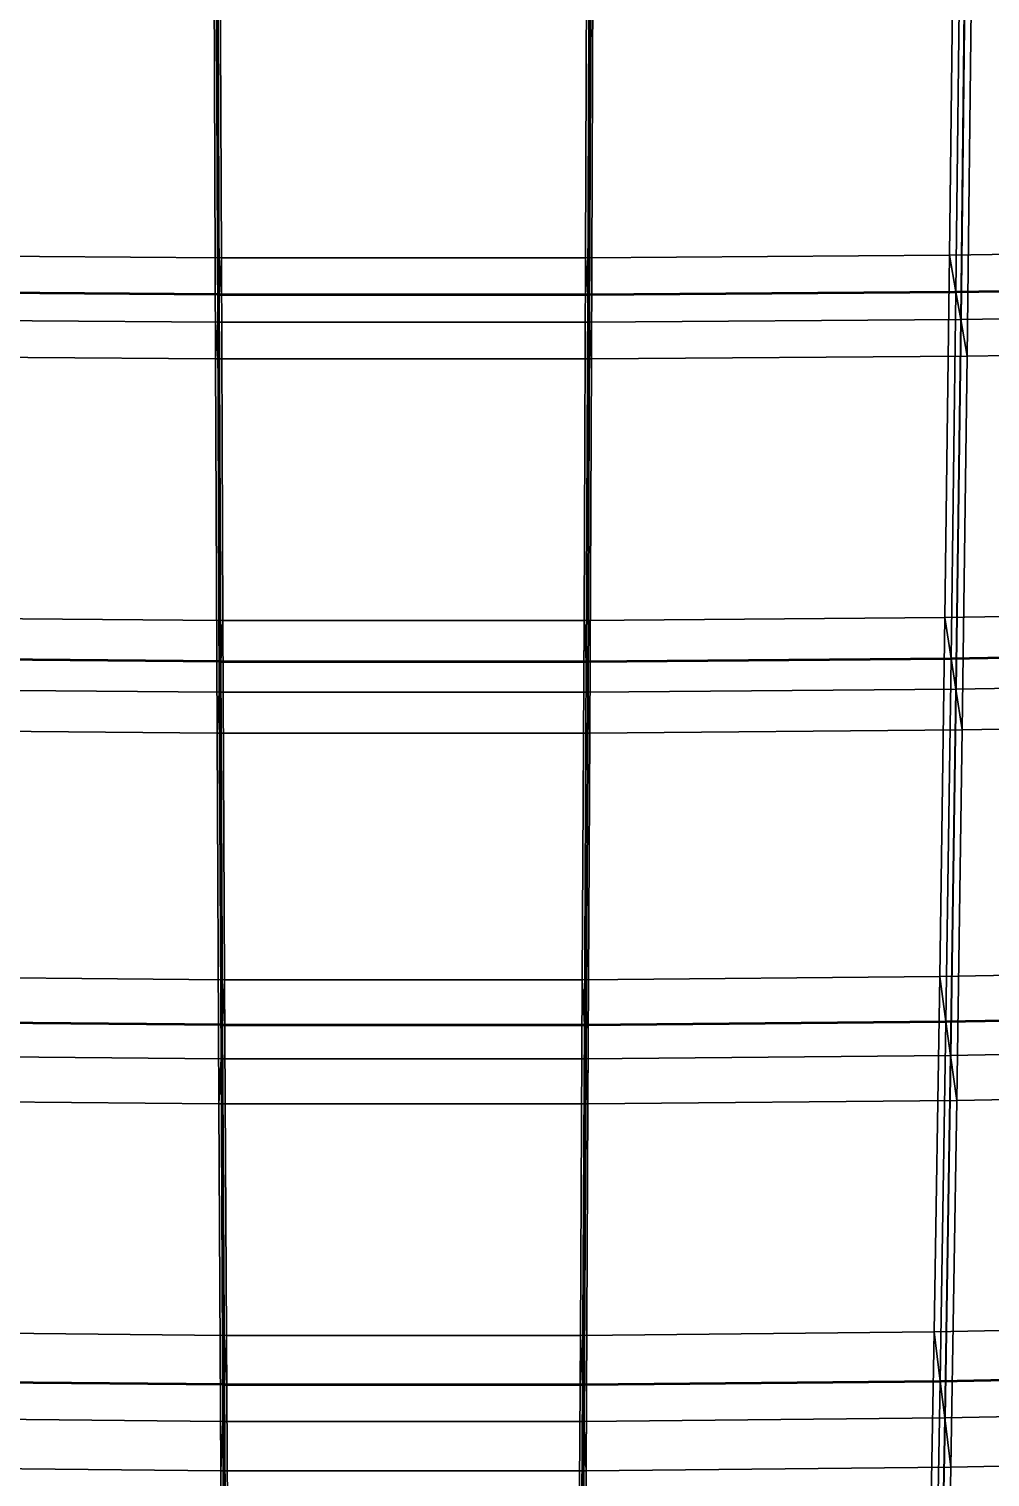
# Model space of a CAD drawing. Extents: x -25.3 to 28.3, y -25.5 to 26.5.
# Drawn here: x -1.048 to 1.642, y -12.276 to -8.223 of the extents above; entities that cross this region are included whole.
import ezdxf

# ---------------------------------------------------------------- set-up
doc = ezdxf.new("R2010")
doc.units = 0
doc.header["$MEASUREMENT"] = 0
doc.layers.add('LowerTendons', color=150, linetype='CONTINUOUS', lineweight=50)
doc.layers.add('UpperTendons', color=123, linetype='CONTINUOUS', lineweight=40)
doc.layers.add('TestBases', color=40, linetype='CONTINUOUS')

msp = doc.modelspace()

# ---------------------------------------------------------------- linework, layer by layer
at = {"layer": 'LowerTendons'}
for p, q in [((1.54625, -8.95849, 33.69517), (2.57579, -8.94284, 33.6363)), ((-0.51554, -8.96631, 33.72461), (-1.54625, -8.95849, 33.69517)), ((-0.51554, -8.96631, 33.72461), (0.51554, -8.96631, 33.72461)), ((0.51554, -8.96631, 33.72461), (1.54625, -8.95849, 33.69517)), ((1.53299, -9.98442, 33.40616), (2.55377, -9.96727, 33.34879)), ((-0.51112, -9.99299, 33.43485), (-1.53299, -9.98442, 33.40616)), ((-0.51112, -9.99299, 33.43485), (0.51112, -9.99299, 33.43485)), ((0.51112, -9.99299, 33.43485), (1.53299, -9.98442, 33.40616)), ((1.51829, -11.00107, 33.08597), (2.52938, -10.98254, 33.03023)), ((-0.50621, -11.01034, 33.11384), (-1.51829, -11.00107, 33.08597)), ((-0.50621, -11.01034, 33.11384), (0.50621, -11.01034, 33.11384)), ((0.50621, -11.01034, 33.11384), (1.51829, -11.00107, 33.08597)), ((1.50218, -12.0075, 32.7349), (2.50263, -11.9877, 32.68091)), ((-0.50083, -12.0174, 32.76189), (-1.50218, -12.0075, 32.7349)), ((-0.50083, -12.0174, 32.76189), (0.50083, -12.0174, 32.76189)), ((0.50083, -12.0174, 32.76189), (1.50218, -12.0075, 32.7349))]:
    msp.add_line(p, q, dxfattribs=at)
at = {"layer": 'TestBases'}
for points in [[(1.52853, -8.85581, 33.30898), (2.54627, -8.84034, 33.25079), (2.56567, -7.81952, 33.50407), (1.54021, -7.83341, 33.5636)], [(-0.51354, -7.84036, 33.59338), (-1.54021, -7.83341, 33.5636), (-1.52853, -8.85581, 33.30898), (-0.50964, -8.86355, 33.33808)], [(-0.51354, -7.84036, 33.59338), (-0.50964, -8.86355, 33.33808), (-0.51554, -8.96631, 33.72461), (-0.51949, -7.93126, 33.98287)], [(-0.50964, -8.86355, 33.33808), (-0.51354, -7.84036, 33.59338), (-0.51949, -7.93126, 33.98287), (-0.51554, -8.96631, 33.72461)], [(-0.50964, -8.86355, 33.33808), (0.50964, -8.86355, 33.33808), (0.51354, -7.84036, 33.59338), (-0.51354, -7.84036, 33.59338)], [(0.50964, -8.86355, 33.33808), (1.52853, -8.85581, 33.30898), (1.54021, -7.83341, 33.5636), (0.51354, -7.84036, 33.59338)], [(0.50964, -8.86355, 33.33808), (0.51354, -7.84036, 33.59338), (0.51949, -7.93126, 33.98287), (0.51554, -8.96631, 33.72461)], [(0.51354, -7.84036, 33.59338), (0.50964, -8.86355, 33.33808), (0.51554, -8.96631, 33.72461), (0.51949, -7.93126, 33.98287)], [(1.52853, -8.85581, 33.30898), (1.54021, -7.83341, 33.5636), (1.55807, -7.92423, 33.95275), (1.54625, -8.95849, 33.69517)], [(1.54021, -7.83341, 33.5636), (1.52853, -8.85581, 33.30898), (1.54625, -8.95849, 33.69517), (1.55807, -7.92423, 33.95275)], [(-0.51949, -7.93126, 33.98287), (-1.55807, -7.92423, 33.95275), (-1.54625, -8.95849, 33.69517), (-0.51554, -8.96631, 33.72461)], [(-0.51949, -7.93126, 33.98287), (-1.55807, -7.92423, 33.95275), (-1.54625, -8.95849, 33.69517), (-0.51554, -8.96631, 33.72461)], [(-0.51949, -7.93126, 33.98287), (-0.51554, -8.96631, 33.72461), (-0.51998, -9.04339, 34.01451), (-0.52396, -7.99944, 34.27498)], [(-0.51554, -8.96631, 33.72461), (-0.51949, -7.93126, 33.98287), (-0.52396, -7.99944, 34.27498), (-0.51998, -9.04339, 34.01451)], [(-0.51554, -8.96631, 33.72461), (0.51554, -8.96631, 33.72461), (0.51949, -7.93126, 33.98287), (-0.51949, -7.93126, 33.98287)], [(-0.51554, -8.96631, 33.72461), (0.51554, -8.96631, 33.72461), (0.51949, -7.93126, 33.98287), (-0.51949, -7.93126, 33.98287)], [(0.51554, -8.96631, 33.72461), (1.54625, -8.95849, 33.69517), (1.55807, -7.92423, 33.95275), (0.51949, -7.93126, 33.98287)], [(0.51554, -8.96631, 33.72461), (1.54625, -8.95849, 33.69517), (1.55807, -7.92423, 33.95275), (0.51949, -7.93126, 33.98287)], [(0.51554, -8.96631, 33.72461), (0.51949, -7.93126, 33.98287), (0.52396, -7.99944, 34.27498), (0.51998, -9.04339, 34.01451)], [(0.51949, -7.93126, 33.98287), (0.51554, -8.96631, 33.72461), (0.51998, -9.04339, 34.01451), (0.52396, -7.99944, 34.27498)], [(1.54625, -8.95849, 33.69517), (2.57579, -8.94284, 33.6363), (2.59541, -7.91018, 33.89252), (1.55807, -7.92423, 33.95275)], [(1.54625, -8.95849, 33.69517), (2.57579, -8.94284, 33.6363), (2.59541, -7.91018, 33.89252), (1.55807, -7.92423, 33.95275)], [(1.54625, -8.95849, 33.69517), (1.55807, -7.92423, 33.95275), (1.57146, -7.99235, 34.2446), (1.55954, -9.03549, 33.98482)], [(1.55807, -7.92423, 33.95275), (1.54625, -8.95849, 33.69517), (1.55954, -9.03549, 33.98482), (1.57146, -7.99235, 34.2446)], [(1.55954, -9.03549, 33.98482), (2.59793, -9.01971, 33.92544), (2.61772, -7.97817, 34.18386), (1.57146, -7.99235, 34.2446)], [(1.55954, -9.03549, 33.98482), (2.59793, -9.01971, 33.92544), (2.61772, -7.97817, 34.18386), (1.57146, -7.99235, 34.2446)], [(-0.52396, -7.99944, 34.27498), (-1.57146, -7.99235, 34.2446), (-1.55954, -9.03549, 33.98482), (-0.51998, -9.04339, 34.01451)], [(-0.52396, -7.99944, 34.27498), (-1.57146, -7.99235, 34.2446), (-1.55954, -9.03549, 33.98482), (-0.51998, -9.04339, 34.01451)], [(-0.52396, -7.99944, 34.27498), (-0.51998, -9.04339, 34.01451), (-0.52589, -9.14615, 34.40104), (-0.52991, -8.09034, 34.66447)], [(-0.51998, -9.04339, 34.01451), (-0.52396, -7.99944, 34.27498), (-0.52991, -8.09034, 34.66447), (-0.52589, -9.14615, 34.40104)], [(-0.51998, -9.04339, 34.01451), (0.51998, -9.04339, 34.01451), (0.52396, -7.99944, 34.27498), (-0.52396, -7.99944, 34.27498)], [(-0.51998, -9.04339, 34.01451), (0.51998, -9.04339, 34.01451), (0.52396, -7.99944, 34.27498), (-0.52396, -7.99944, 34.27498)], [(0.51998, -9.04339, 34.01451), (1.55954, -9.03549, 33.98482), (1.57146, -7.99235, 34.2446), (0.52396, -7.99944, 34.27498)], [(0.51998, -9.04339, 34.01451), (1.55954, -9.03549, 33.98482), (1.57146, -7.99235, 34.2446), (0.52396, -7.99944, 34.27498)], [(0.51998, -9.04339, 34.01451), (0.52396, -7.99944, 34.27498), (0.52991, -8.09034, 34.66447), (0.52589, -9.14615, 34.40104)], [(0.52396, -7.99944, 34.27498), (0.51998, -9.04339, 34.01451), (0.52589, -9.14615, 34.40104), (0.52991, -8.09034, 34.66447)], [(1.55954, -9.03549, 33.98482), (1.57146, -7.99235, 34.2446), (1.58932, -8.08317, 34.63375), (1.57726, -9.13817, 34.37101)], [(1.57146, -7.99235, 34.2446), (1.55954, -9.03549, 33.98482), (1.57726, -9.13817, 34.37101), (1.58932, -8.08317, 34.63375)], [(-0.52991, -8.09034, 34.66447), (-1.58932, -8.08317, 34.63375), (-1.57726, -9.13817, 34.37101), (-0.52589, -9.14615, 34.40104)], [(-0.52589, -9.14615, 34.40104), (0.52589, -9.14615, 34.40104), (0.52991, -8.09034, 34.66447), (-0.52991, -8.09034, 34.66447)], [(0.52589, -9.14615, 34.40104), (1.57726, -9.13817, 34.37101), (1.58932, -8.08317, 34.63375), (0.52991, -8.09034, 34.66447)], [(1.57726, -9.13817, 34.37101), (2.62746, -9.12221, 34.31096), (2.64747, -8.06883, 34.57231), (1.58932, -8.08317, 34.63375)], [(-1.52853, -8.85581, 33.30898), (-0.50964, -8.86355, 33.33808), (-0.51554, -8.96631, 33.72461), (-1.54625, -8.95849, 33.69517)], [(-0.50964, -8.86355, 33.33808), (-1.52853, -8.85581, 33.30898), (-1.54625, -8.95849, 33.69517), (-0.51554, -8.96631, 33.72461)], [(-0.50964, -8.86355, 33.33808), (-1.52853, -8.85581, 33.30898), (-1.51542, -9.86998, 33.02328), (-0.50526, -9.87846, 33.05164)], [(-0.50964, -8.86355, 33.33808), (0.50964, -8.86355, 33.33808), (0.51554, -8.96631, 33.72461), (-0.51554, -8.96631, 33.72461)], [(0.50964, -8.86355, 33.33808), (-0.50964, -8.86355, 33.33808), (-0.51554, -8.96631, 33.72461), (0.51554, -8.96631, 33.72461)], [(-0.50964, -8.86355, 33.33808), (-0.50526, -9.87846, 33.05164), (-0.51112, -9.99299, 33.43485), (-0.51554, -8.96631, 33.72461)], [(-0.50526, -9.87846, 33.05164), (-0.50964, -8.86355, 33.33808), (-0.51554, -8.96631, 33.72461), (-0.51112, -9.99299, 33.43485)], [(-0.50526, -9.87846, 33.05164), (0.50526, -9.87846, 33.05164), (0.50964, -8.86355, 33.33808), (-0.50964, -8.86355, 33.33808)], [(0.50526, -9.87846, 33.05164), (1.51542, -9.86998, 33.02328), (1.52853, -8.85581, 33.30898), (0.50964, -8.86355, 33.33808)], [(0.50526, -9.87846, 33.05164), (0.50964, -8.86355, 33.33808), (0.51554, -8.96631, 33.72461), (0.51112, -9.99299, 33.43485)], [(0.50964, -8.86355, 33.33808), (0.50526, -9.87846, 33.05164), (0.51112, -9.99299, 33.43485), (0.51554, -8.96631, 33.72461)], [(0.50964, -8.86355, 33.33808), (1.52853, -8.85581, 33.30898), (1.54625, -8.95849, 33.69517), (0.51554, -8.96631, 33.72461)], [(1.52853, -8.85581, 33.30898), (0.50964, -8.86355, 33.33808), (0.51554, -8.96631, 33.72461), (1.54625, -8.95849, 33.69517)], [(1.51542, -9.86998, 33.02328), (2.52451, -9.85303, 32.96657), (2.54627, -8.84034, 33.25079), (1.52853, -8.85581, 33.30898)], [(1.51542, -9.86998, 33.02328), (1.52853, -8.85581, 33.30898), (1.54625, -8.95849, 33.69517), (1.53299, -9.98442, 33.40616)], [(1.52853, -8.85581, 33.30898), (1.51542, -9.86998, 33.02328), (1.53299, -9.98442, 33.40616), (1.54625, -8.95849, 33.69517)], [(1.52853, -8.85581, 33.30898), (2.54627, -8.84034, 33.25079), (2.57579, -8.94284, 33.6363), (1.54625, -8.95849, 33.69517)], [(2.54627, -8.84034, 33.25079), (1.52853, -8.85581, 33.30898), (1.54625, -8.95849, 33.69517), (2.57579, -8.94284, 33.6363)], [(1.53299, -9.98442, 33.40616), (2.55377, -9.96727, 33.34879), (2.57579, -8.94284, 33.6363), (1.54625, -8.95849, 33.69517)], [(1.53299, -9.98442, 33.40616), (2.55377, -9.96727, 33.34879), (2.57579, -8.94284, 33.6363), (1.54625, -8.95849, 33.69517)], [(1.54625, -8.95849, 33.69517), (2.57579, -8.94284, 33.6363), (2.59793, -9.01971, 33.92544), (1.55954, -9.03549, 33.98482)], [(2.57579, -8.94284, 33.6363), (1.54625, -8.95849, 33.69517), (1.55954, -9.03549, 33.98482), (2.59793, -9.01971, 33.92544)], [(-1.54625, -8.95849, 33.69517), (-0.51554, -8.96631, 33.72461), (-0.51998, -9.04339, 34.01451), (-1.55954, -9.03549, 33.98482)], [(-0.51554, -8.96631, 33.72461), (-1.54625, -8.95849, 33.69517), (-1.55954, -9.03549, 33.98482), (-0.51998, -9.04339, 34.01451)], [(-0.51554, -8.96631, 33.72461), (-1.54625, -8.95849, 33.69517), (-1.53299, -9.98442, 33.40616), (-0.51112, -9.99299, 33.43485)], [(-0.51554, -8.96631, 33.72461), (-1.54625, -8.95849, 33.69517), (-1.53299, -9.98442, 33.40616), (-0.51112, -9.99299, 33.43485)], [(-0.51554, -8.96631, 33.72461), (0.51554, -8.96631, 33.72461), (0.51998, -9.04339, 34.01451), (-0.51998, -9.04339, 34.01451)], [(0.51554, -8.96631, 33.72461), (-0.51554, -8.96631, 33.72461), (-0.51998, -9.04339, 34.01451), (0.51998, -9.04339, 34.01451)], [(-0.51554, -8.96631, 33.72461), (-0.51112, -9.99299, 33.43485), (-0.51551, -10.07889, 33.72225), (-0.51998, -9.04339, 34.01451)], [(-0.51112, -9.99299, 33.43485), (-0.51554, -8.96631, 33.72461), (-0.51998, -9.04339, 34.01451), (-0.51551, -10.07889, 33.72225)], [(-0.51112, -9.99299, 33.43485), (0.51112, -9.99299, 33.43485), (0.51554, -8.96631, 33.72461), (-0.51554, -8.96631, 33.72461)], [(-0.51112, -9.99299, 33.43485), (0.51112, -9.99299, 33.43485), (0.51554, -8.96631, 33.72461), (-0.51554, -8.96631, 33.72461)], [(0.51112, -9.99299, 33.43485), (1.53299, -9.98442, 33.40616), (1.54625, -8.95849, 33.69517), (0.51554, -8.96631, 33.72461)], [(0.51112, -9.99299, 33.43485), (1.53299, -9.98442, 33.40616), (1.54625, -8.95849, 33.69517), (0.51554, -8.96631, 33.72461)], [(0.51112, -9.99299, 33.43485), (0.51554, -8.96631, 33.72461), (0.51998, -9.04339, 34.01451), (0.51551, -10.07889, 33.72225)], [(0.51554, -8.96631, 33.72461), (0.51112, -9.99299, 33.43485), (0.51551, -10.07889, 33.72225), (0.51998, -9.04339, 34.01451)], [(0.51554, -8.96631, 33.72461), (1.54625, -8.95849, 33.69517), (1.55954, -9.03549, 33.98482), (0.51998, -9.04339, 34.01451)], [(1.54625, -8.95849, 33.69517), (0.51554, -8.96631, 33.72461), (0.51998, -9.04339, 34.01451), (1.55954, -9.03549, 33.98482)], [(1.53299, -9.98442, 33.40616), (1.54625, -8.95849, 33.69517), (1.55954, -9.03549, 33.98482), (1.54616, -10.07024, 33.69332)], [(1.54625, -8.95849, 33.69517), (1.53299, -9.98442, 33.40616), (1.54616, -10.07024, 33.69332), (1.55954, -9.03549, 33.98482)], [(-1.55954, -9.03549, 33.98482), (-0.51998, -9.04339, 34.01451), (-0.52589, -9.14615, 34.40104), (-1.57726, -9.13817, 34.37101)], [(-0.51998, -9.04339, 34.01451), (-1.55954, -9.03549, 33.98482), (-1.57726, -9.13817, 34.37101), (-0.52589, -9.14615, 34.40104)], [(-0.51998, -9.04339, 34.01451), (-1.55954, -9.03549, 33.98482), (-1.54616, -10.07024, 33.69332), (-0.51551, -10.07889, 33.72225)], [(-0.51998, -9.04339, 34.01451), (-1.55954, -9.03549, 33.98482), (-1.54616, -10.07024, 33.69332), (-0.51551, -10.07889, 33.72225)], [(0.51551, -10.07889, 33.72225), (1.54616, -10.07024, 33.69332), (1.55954, -9.03549, 33.98482), (0.51998, -9.04339, 34.01451)], [(0.51551, -10.07889, 33.72225), (1.54616, -10.07024, 33.69332), (1.55954, -9.03549, 33.98482), (0.51998, -9.04339, 34.01451)], [(0.51998, -9.04339, 34.01451), (1.55954, -9.03549, 33.98482), (1.57726, -9.13817, 34.37101), (0.52589, -9.14615, 34.40104)], [(1.55954, -9.03549, 33.98482), (0.51998, -9.04339, 34.01451), (0.52589, -9.14615, 34.40104), (1.57726, -9.13817, 34.37101)], [(1.54616, -10.07024, 33.69332), (2.57573, -10.05295, 33.63545), (2.59793, -9.01971, 33.92544), (1.55954, -9.03549, 33.98482)], [(1.54616, -10.07024, 33.69332), (2.57573, -10.05295, 33.63545), (2.59793, -9.01971, 33.92544), (1.55954, -9.03549, 33.98482)], [(1.54616, -10.07024, 33.69332), (1.55954, -9.03549, 33.98482), (1.57726, -9.13817, 34.37101), (1.56373, -10.18468, 34.07619)], [(1.55954, -9.03549, 33.98482), (1.54616, -10.07024, 33.69332), (1.56373, -10.18468, 34.07619), (1.57726, -9.13817, 34.37101)], [(1.55954, -9.03549, 33.98482), (2.59793, -9.01971, 33.92544), (2.62746, -9.12221, 34.31096), (1.57726, -9.13817, 34.37101)], [(2.59793, -9.01971, 33.92544), (1.55954, -9.03549, 33.98482), (1.57726, -9.13817, 34.37101), (2.62746, -9.12221, 34.31096)], [(-0.51998, -9.04339, 34.01451), (0.51998, -9.04339, 34.01451), (0.52589, -9.14615, 34.40104), (-0.52589, -9.14615, 34.40104)], [(0.51998, -9.04339, 34.01451), (-0.51998, -9.04339, 34.01451), (-0.52589, -9.14615, 34.40104), (0.52589, -9.14615, 34.40104)], [(-0.51998, -9.04339, 34.01451), (-0.51551, -10.07889, 33.72225), (-0.52137, -10.19343, 34.10546), (-0.52589, -9.14615, 34.40104)], [(-0.51551, -10.07889, 33.72225), (-0.51998, -9.04339, 34.01451), (-0.52589, -9.14615, 34.40104), (-0.52137, -10.19343, 34.10546)], [(-0.51551, -10.07889, 33.72225), (0.51551, -10.07889, 33.72225), (0.51998, -9.04339, 34.01451), (-0.51998, -9.04339, 34.01451)], [(-0.51551, -10.07889, 33.72225), (0.51551, -10.07889, 33.72225), (0.51998, -9.04339, 34.01451), (-0.51998, -9.04339, 34.01451)], [(0.51551, -10.07889, 33.72225), (0.51998, -9.04339, 34.01451), (0.52589, -9.14615, 34.40104), (0.52137, -10.19343, 34.10546)], [(0.51998, -9.04339, 34.01451), (0.51551, -10.07889, 33.72225), (0.52137, -10.19343, 34.10546), (0.52589, -9.14615, 34.40104)], [(-0.52589, -9.14615, 34.40104), (-1.57726, -9.13817, 34.37101), (-1.56373, -10.18468, 34.07619), (-0.52137, -10.19343, 34.10546)], [(-0.52137, -10.19343, 34.10546), (0.52137, -10.19343, 34.10546), (0.52589, -9.14615, 34.40104), (-0.52589, -9.14615, 34.40104)], [(0.52137, -10.19343, 34.10546), (1.56373, -10.18468, 34.07619), (1.57726, -9.13817, 34.37101), (0.52589, -9.14615, 34.40104)], [(1.56373, -10.18468, 34.07619), (2.605, -10.16719, 34.01768), (2.62746, -9.12221, 34.31096), (1.57726, -9.13817, 34.37101)], [(-1.51542, -9.86998, 33.02328), (-0.50526, -9.87846, 33.05164), (-0.51112, -9.99299, 33.43485), (-1.53299, -9.98442, 33.40616)], [(-0.50526, -9.87846, 33.05164), (-1.51542, -9.86998, 33.02328), (-1.53299, -9.98442, 33.40616), (-0.51112, -9.99299, 33.43485)], [(-0.50526, -9.87846, 33.05164), (-1.51542, -9.86998, 33.02328), (-1.50089, -10.87498, 32.70676), (-0.50041, -10.88414, 32.73431)], [(-0.50526, -9.87846, 33.05164), (0.50526, -9.87846, 33.05164), (0.51112, -9.99299, 33.43485), (-0.51112, -9.99299, 33.43485)], [(0.50526, -9.87846, 33.05164), (-0.50526, -9.87846, 33.05164), (-0.51112, -9.99299, 33.43485), (0.51112, -9.99299, 33.43485)], [(-0.50526, -9.87846, 33.05164), (-0.50041, -10.88414, 32.73431), (-0.50621, -11.01034, 33.11384), (-0.51112, -9.99299, 33.43485)], [(-0.50041, -10.88414, 32.73431), (-0.50526, -9.87846, 33.05164), (-0.51112, -9.99299, 33.43485), (-0.50621, -11.01034, 33.11384)], [(-0.50041, -10.88414, 32.73431), (0.50041, -10.88414, 32.73431), (0.50526, -9.87846, 33.05164), (-0.50526, -9.87846, 33.05164)], [(0.50041, -10.88414, 32.73431), (1.50089, -10.87498, 32.70676), (1.51542, -9.86998, 33.02328), (0.50526, -9.87846, 33.05164)], [(0.50041, -10.88414, 32.73431), (0.50526, -9.87846, 33.05164), (0.51112, -9.99299, 33.43485), (0.50621, -11.01034, 33.11384)], [(0.50526, -9.87846, 33.05164), (0.50041, -10.88414, 32.73431), (0.50621, -11.01034, 33.11384), (0.51112, -9.99299, 33.43485)], [(0.50526, -9.87846, 33.05164), (1.51542, -9.86998, 33.02328), (1.53299, -9.98442, 33.40616), (0.51112, -9.99299, 33.43485)], [(1.51542, -9.86998, 33.02328), (0.50526, -9.87846, 33.05164), (0.51112, -9.99299, 33.43485), (1.53299, -9.98442, 33.40616)], [(1.50089, -10.87498, 32.70676), (2.50039, -10.85666, 32.65166), (2.52451, -9.85303, 32.96657), (1.51542, -9.86998, 33.02328)], [(1.50089, -10.87498, 32.70676), (1.51542, -9.86998, 33.02328), (1.53299, -9.98442, 33.40616), (1.51829, -11.00107, 33.08597)], [(1.51542, -9.86998, 33.02328), (1.50089, -10.87498, 32.70676), (1.51829, -11.00107, 33.08597), (1.53299, -9.98442, 33.40616)], [(1.51542, -9.86998, 33.02328), (2.52451, -9.85303, 32.96657), (2.55377, -9.96727, 33.34879), (1.53299, -9.98442, 33.40616)], [(2.52451, -9.85303, 32.96657), (1.51542, -9.86998, 33.02328), (1.53299, -9.98442, 33.40616), (2.55377, -9.96727, 33.34879)], [(1.51829, -11.00107, 33.08597), (2.52938, -10.98254, 33.03023), (2.55377, -9.96727, 33.34879), (1.53299, -9.98442, 33.40616)], [(1.51829, -11.00107, 33.08597), (2.52938, -10.98254, 33.03023), (2.55377, -9.96727, 33.34879), (1.53299, -9.98442, 33.40616)], [(1.53299, -9.98442, 33.40616), (2.55377, -9.96727, 33.34879), (2.57573, -10.05295, 33.63545), (1.54616, -10.07024, 33.69332)], [(2.55377, -9.96727, 33.34879), (1.53299, -9.98442, 33.40616), (1.54616, -10.07024, 33.69332), (2.57573, -10.05295, 33.63545)], [(-1.53299, -9.98442, 33.40616), (-0.51112, -9.99299, 33.43485), (-0.51551, -10.07889, 33.72225), (-1.54616, -10.07024, 33.69332)], [(-0.51112, -9.99299, 33.43485), (-1.53299, -9.98442, 33.40616), (-1.54616, -10.07024, 33.69332), (-0.51551, -10.07889, 33.72225)], [(-0.51112, -9.99299, 33.43485), (-1.53299, -9.98442, 33.40616), (-1.51829, -11.00107, 33.08597), (-0.50621, -11.01034, 33.11384)], [(-0.51112, -9.99299, 33.43485), (-1.53299, -9.98442, 33.40616), (-1.51829, -11.00107, 33.08597), (-0.50621, -11.01034, 33.11384)], [(-0.51112, -9.99299, 33.43485), (0.51112, -9.99299, 33.43485), (0.51551, -10.07889, 33.72225), (-0.51551, -10.07889, 33.72225)], [(0.51112, -9.99299, 33.43485), (-0.51112, -9.99299, 33.43485), (-0.51551, -10.07889, 33.72225), (0.51551, -10.07889, 33.72225)], [(-0.51112, -9.99299, 33.43485), (-0.50621, -11.01034, 33.11384), (-0.51056, -11.10498, 33.39848), (-0.51551, -10.07889, 33.72225)], [(-0.50621, -11.01034, 33.11384), (-0.51112, -9.99299, 33.43485), (-0.51551, -10.07889, 33.72225), (-0.51056, -11.10498, 33.39848)], [(-0.50621, -11.01034, 33.11384), (0.50621, -11.01034, 33.11384), (0.51112, -9.99299, 33.43485), (-0.51112, -9.99299, 33.43485)], [(-0.50621, -11.01034, 33.11384), (0.50621, -11.01034, 33.11384), (0.51112, -9.99299, 33.43485), (-0.51112, -9.99299, 33.43485)], [(0.50621, -11.01034, 33.11384), (1.51829, -11.00107, 33.08597), (1.53299, -9.98442, 33.40616), (0.51112, -9.99299, 33.43485)], [(0.50621, -11.01034, 33.11384), (1.51829, -11.00107, 33.08597), (1.53299, -9.98442, 33.40616), (0.51112, -9.99299, 33.43485)], [(0.50621, -11.01034, 33.11384), (0.51112, -9.99299, 33.43485), (0.51551, -10.07889, 33.72225), (0.51056, -11.10498, 33.39848)], [(0.51112, -9.99299, 33.43485), (0.50621, -11.01034, 33.11384), (0.51056, -11.10498, 33.39848), (0.51551, -10.07889, 33.72225)], [(0.51112, -9.99299, 33.43485), (1.53299, -9.98442, 33.40616), (1.54616, -10.07024, 33.69332), (0.51551, -10.07889, 33.72225)], [(1.53299, -9.98442, 33.40616), (0.51112, -9.99299, 33.43485), (0.51551, -10.07889, 33.72225), (1.54616, -10.07024, 33.69332)], [(1.51829, -11.00107, 33.08597), (1.53299, -9.98442, 33.40616), (1.54616, -10.07024, 33.69332), (1.53134, -11.09564, 33.37037)], [(1.53299, -9.98442, 33.40616), (1.51829, -11.00107, 33.08597), (1.53134, -11.09564, 33.37037), (1.54616, -10.07024, 33.69332)], [(-1.54616, -10.07024, 33.69332), (-0.51551, -10.07889, 33.72225), (-0.52137, -10.19343, 34.10546), (-1.56373, -10.18468, 34.07619)], [(-0.51551, -10.07889, 33.72225), (-1.54616, -10.07024, 33.69332), (-1.56373, -10.18468, 34.07619), (-0.52137, -10.19343, 34.10546)], [(-0.51551, -10.07889, 33.72225), (-1.54616, -10.07024, 33.69332), (-1.53134, -11.09564, 33.37037), (-0.51056, -11.10498, 33.39848)], [(-0.51551, -10.07889, 33.72225), (-1.54616, -10.07024, 33.69332), (-1.53134, -11.09564, 33.37037), (-0.51056, -11.10498, 33.39848)], [(-0.51551, -10.07889, 33.72225), (0.51551, -10.07889, 33.72225), (0.52137, -10.19343, 34.10546), (-0.52137, -10.19343, 34.10546)], [(0.51551, -10.07889, 33.72225), (-0.51551, -10.07889, 33.72225), (-0.52137, -10.19343, 34.10546), (0.52137, -10.19343, 34.10546)], [(-0.51551, -10.07889, 33.72225), (-0.51056, -11.10498, 33.39848), (-0.51636, -11.23118, 33.77801), (-0.52137, -10.19343, 34.10546)], [(-0.51056, -11.10498, 33.39848), (-0.51551, -10.07889, 33.72225), (-0.52137, -10.19343, 34.10546), (-0.51636, -11.23118, 33.77801)], [(-0.51056, -11.10498, 33.39848), (0.51056, -11.10498, 33.39848), (0.51551, -10.07889, 33.72225), (-0.51551, -10.07889, 33.72225)], [(-0.51056, -11.10498, 33.39848), (0.51056, -11.10498, 33.39848), (0.51551, -10.07889, 33.72225), (-0.51551, -10.07889, 33.72225)], [(0.51056, -11.10498, 33.39848), (1.53134, -11.09564, 33.37037), (1.54616, -10.07024, 33.69332), (0.51551, -10.07889, 33.72225)], [(0.51056, -11.10498, 33.39848), (1.53134, -11.09564, 33.37037), (1.54616, -10.07024, 33.69332), (0.51551, -10.07889, 33.72225)], [(0.51056, -11.10498, 33.39848), (0.51551, -10.07889, 33.72225), (0.52137, -10.19343, 34.10546), (0.51636, -11.23118, 33.77801)], [(0.51551, -10.07889, 33.72225), (0.51056, -11.10498, 33.39848), (0.51636, -11.23118, 33.77801), (0.52137, -10.19343, 34.10546)], [(0.51551, -10.07889, 33.72225), (1.54616, -10.07024, 33.69332), (1.56373, -10.18468, 34.07619), (0.52137, -10.19343, 34.10546)], [(1.54616, -10.07024, 33.69332), (0.51551, -10.07889, 33.72225), (0.52137, -10.19343, 34.10546), (1.56373, -10.18468, 34.07619)], [(1.53134, -11.09564, 33.37037), (2.55112, -11.07694, 33.31416), (2.57573, -10.05295, 33.63545), (1.54616, -10.07024, 33.69332)], [(1.53134, -11.09564, 33.37037), (2.55112, -11.07694, 33.31416), (2.57573, -10.05295, 33.63545), (1.54616, -10.07024, 33.69332)], [(1.53134, -11.09564, 33.37037), (1.54616, -10.07024, 33.69332), (1.56373, -10.18468, 34.07619), (1.54875, -11.22172, 33.74958)], [(1.54616, -10.07024, 33.69332), (1.53134, -11.09564, 33.37037), (1.54875, -11.22172, 33.74958), (1.56373, -10.18468, 34.07619)], [(1.54616, -10.07024, 33.69332), (2.57573, -10.05295, 33.63545), (2.605, -10.16719, 34.01768), (1.56373, -10.18468, 34.07619)], [(2.57573, -10.05295, 33.63545), (1.54616, -10.07024, 33.69332), (1.56373, -10.18468, 34.07619), (2.605, -10.16719, 34.01768)], [(1.54875, -11.22172, 33.74958), (2.58011, -11.20282, 33.69273), (2.605, -10.16719, 34.01768), (1.56373, -10.18468, 34.07619)], [(-0.52137, -10.19343, 34.10546), (-1.56373, -10.18468, 34.07619), (-1.54875, -11.22172, 33.74958), (-0.51636, -11.23118, 33.77801)], [(-0.51636, -11.23118, 33.77801), (0.51636, -11.23118, 33.77801), (0.52137, -10.19343, 34.10546), (-0.52137, -10.19343, 34.10546)], [(0.51636, -11.23118, 33.77801), (1.54875, -11.22172, 33.74958), (1.56373, -10.18468, 34.07619), (0.52137, -10.19343, 34.10546)], [(1.48496, -11.86988, 32.35971), (2.47395, -11.8503, 32.30635), (2.50039, -10.85666, 32.65166), (1.50089, -10.87498, 32.70676)], [(1.50089, -10.87498, 32.70676), (2.50039, -10.85666, 32.65166), (2.52938, -10.98254, 33.03023), (1.51829, -11.00107, 33.08597)], [(2.50039, -10.85666, 32.65166), (1.50089, -10.87498, 32.70676), (1.51829, -11.00107, 33.08597), (2.52938, -10.98254, 33.03023)], [(-1.50089, -10.87498, 32.70676), (-0.50041, -10.88414, 32.73431), (-0.50621, -11.01034, 33.11384), (-1.51829, -11.00107, 33.08597)], [(-0.50041, -10.88414, 32.73431), (-1.50089, -10.87498, 32.70676), (-1.51829, -11.00107, 33.08597), (-0.50621, -11.01034, 33.11384)], [(-0.50041, -10.88414, 32.73431), (-1.50089, -10.87498, 32.70676), (-1.48496, -11.86988, 32.35971), (-0.49509, -11.87966, 32.38639)], [(-0.50041, -10.88414, 32.73431), (0.50041, -10.88414, 32.73431), (0.50621, -11.01034, 33.11384), (-0.50621, -11.01034, 33.11384)], [(0.50041, -10.88414, 32.73431), (-0.50041, -10.88414, 32.73431), (-0.50621, -11.01034, 33.11384), (0.50621, -11.01034, 33.11384)], [(-0.50041, -10.88414, 32.73431), (-0.49509, -11.87966, 32.38639), (-0.50083, -12.0174, 32.76189), (-0.50621, -11.01034, 33.11384)], [(-0.49509, -11.87966, 32.38639), (-0.50041, -10.88414, 32.73431), (-0.50621, -11.01034, 33.11384), (-0.50083, -12.0174, 32.76189)], [(-0.49509, -11.87966, 32.38639), (0.49509, -11.87966, 32.38639), (0.50041, -10.88414, 32.73431), (-0.50041, -10.88414, 32.73431)], [(0.49509, -11.87966, 32.38639), (1.48496, -11.86988, 32.35971), (1.50089, -10.87498, 32.70676), (0.50041, -10.88414, 32.73431)], [(0.49509, -11.87966, 32.38639), (0.50041, -10.88414, 32.73431), (0.50621, -11.01034, 33.11384), (0.50083, -12.0174, 32.76189)], [(0.50041, -10.88414, 32.73431), (0.49509, -11.87966, 32.38639), (0.50083, -12.0174, 32.76189), (0.50621, -11.01034, 33.11384)], [(0.50041, -10.88414, 32.73431), (1.50089, -10.87498, 32.70676), (1.51829, -11.00107, 33.08597), (0.50621, -11.01034, 33.11384)], [(1.50089, -10.87498, 32.70676), (0.50041, -10.88414, 32.73431), (0.50621, -11.01034, 33.11384), (1.51829, -11.00107, 33.08597)], [(1.48496, -11.86988, 32.35971), (1.50089, -10.87498, 32.70676), (1.51829, -11.00107, 33.08597), (1.50218, -12.0075, 32.7349)], [(1.50089, -10.87498, 32.70676), (1.48496, -11.86988, 32.35971), (1.50218, -12.0075, 32.7349), (1.51829, -11.00107, 33.08597)], [(1.50218, -12.0075, 32.7349), (2.50263, -11.9877, 32.68091), (2.52938, -10.98254, 33.03023), (1.51829, -11.00107, 33.08597)], [(1.50218, -12.0075, 32.7349), (2.50263, -11.9877, 32.68091), (2.52938, -10.98254, 33.03023), (1.51829, -11.00107, 33.08597)], [(1.51829, -11.00107, 33.08597), (2.52938, -10.98254, 33.03023), (2.55112, -11.07694, 33.31416), (1.53134, -11.09564, 33.37037)], [(2.52938, -10.98254, 33.03023), (1.51829, -11.00107, 33.08597), (1.53134, -11.09564, 33.37037), (2.55112, -11.07694, 33.31416)], [(-1.51829, -11.00107, 33.08597), (-0.50621, -11.01034, 33.11384), (-0.51056, -11.10498, 33.39848), (-1.53134, -11.09564, 33.37037)], [(-0.50621, -11.01034, 33.11384), (-1.51829, -11.00107, 33.08597), (-1.53134, -11.09564, 33.37037), (-0.51056, -11.10498, 33.39848)], [(-0.50621, -11.01034, 33.11384), (-1.51829, -11.00107, 33.08597), (-1.50218, -12.0075, 32.7349), (-0.50083, -12.0174, 32.76189)], [(-0.50621, -11.01034, 33.11384), (-1.51829, -11.00107, 33.08597), (-1.50218, -12.0075, 32.7349), (-0.50083, -12.0174, 32.76189)], [(-0.50621, -11.01034, 33.11384), (0.50621, -11.01034, 33.11384), (0.51056, -11.10498, 33.39848), (-0.51056, -11.10498, 33.39848)], [(0.50621, -11.01034, 33.11384), (-0.50621, -11.01034, 33.11384), (-0.51056, -11.10498, 33.39848), (0.51056, -11.10498, 33.39848)], [(-0.50621, -11.01034, 33.11384), (-0.50083, -12.0174, 32.76189), (-0.50513, -12.1207, 33.04351), (-0.51056, -11.10498, 33.39848)], [(-0.50083, -12.0174, 32.76189), (-0.50621, -11.01034, 33.11384), (-0.51056, -11.10498, 33.39848), (-0.50513, -12.1207, 33.04351)], [(-0.50083, -12.0174, 32.76189), (0.50083, -12.0174, 32.76189), (0.50621, -11.01034, 33.11384), (-0.50621, -11.01034, 33.11384)], [(-0.50083, -12.0174, 32.76189), (0.50083, -12.0174, 32.76189), (0.50621, -11.01034, 33.11384), (-0.50621, -11.01034, 33.11384)], [(0.50083, -12.0174, 32.76189), (1.50218, -12.0075, 32.7349), (1.51829, -11.00107, 33.08597), (0.50621, -11.01034, 33.11384)], [(0.50083, -12.0174, 32.76189), (1.50218, -12.0075, 32.7349), (1.51829, -11.00107, 33.08597), (0.50621, -11.01034, 33.11384)], [(0.50083, -12.0174, 32.76189), (0.50621, -11.01034, 33.11384), (0.51056, -11.10498, 33.39848), (0.50513, -12.1207, 33.04351)], [(0.50621, -11.01034, 33.11384), (0.50083, -12.0174, 32.76189), (0.50513, -12.1207, 33.04351), (0.51056, -11.10498, 33.39848)], [(0.50621, -11.01034, 33.11384), (1.51829, -11.00107, 33.08597), (1.53134, -11.09564, 33.37037), (0.51056, -11.10498, 33.39848)], [(1.51829, -11.00107, 33.08597), (0.50621, -11.01034, 33.11384), (0.51056, -11.10498, 33.39848), (1.53134, -11.09564, 33.37037)], [(1.50218, -12.0075, 32.7349), (1.51829, -11.00107, 33.08597), (1.53134, -11.09564, 33.37037), (1.51509, -12.11071, 33.01629)], [(1.51829, -11.00107, 33.08597), (1.50218, -12.0075, 32.7349), (1.51509, -12.11071, 33.01629), (1.53134, -11.09564, 33.37037)], [(-1.53134, -11.09564, 33.37037), (-0.51056, -11.10498, 33.39848), (-0.51636, -11.23118, 33.77801), (-1.54875, -11.22172, 33.74958)], [(-0.51056, -11.10498, 33.39848), (-1.53134, -11.09564, 33.37037), (-1.54875, -11.22172, 33.74958), (-0.51636, -11.23118, 33.77801)], [(-0.51056, -11.10498, 33.39848), (-1.53134, -11.09564, 33.37037), (-1.51509, -12.11071, 33.01629), (-0.50513, -12.1207, 33.04351)], [(-0.51056, -11.10498, 33.39848), (-1.53134, -11.09564, 33.37037), (-1.51509, -12.11071, 33.01629), (-0.50513, -12.1207, 33.04351)], [(-0.51056, -11.10498, 33.39848), (0.51056, -11.10498, 33.39848), (0.51636, -11.23118, 33.77801), (-0.51636, -11.23118, 33.77801)], [(0.51056, -11.10498, 33.39848), (-0.51056, -11.10498, 33.39848), (-0.51636, -11.23118, 33.77801), (0.51636, -11.23118, 33.77801)], [(-0.51056, -11.10498, 33.39848), (-0.50513, -12.1207, 33.04351), (-0.51087, -12.25844, 33.419), (-0.51636, -11.23118, 33.77801)], [(-0.50513, -12.1207, 33.04351), (-0.51056, -11.10498, 33.39848), (-0.51636, -11.23118, 33.77801), (-0.51087, -12.25844, 33.419)], [(-0.50513, -12.1207, 33.04351), (0.50513, -12.1207, 33.04351), (0.51056, -11.10498, 33.39848), (-0.51056, -11.10498, 33.39848)], [(-0.50513, -12.1207, 33.04351), (0.50513, -12.1207, 33.04351), (0.51056, -11.10498, 33.39848), (-0.51056, -11.10498, 33.39848)], [(0.50513, -12.1207, 33.04351), (1.51509, -12.11071, 33.01629), (1.53134, -11.09564, 33.37037), (0.51056, -11.10498, 33.39848)], [(0.50513, -12.1207, 33.04351), (1.51509, -12.11071, 33.01629), (1.53134, -11.09564, 33.37037), (0.51056, -11.10498, 33.39848)], [(0.50513, -12.1207, 33.04351), (0.51056, -11.10498, 33.39848), (0.51636, -11.23118, 33.77801), (0.51087, -12.25844, 33.419)], [(0.51056, -11.10498, 33.39848), (0.50513, -12.1207, 33.04351), (0.51087, -12.25844, 33.419), (0.51636, -11.23118, 33.77801)], [(0.51056, -11.10498, 33.39848), (1.53134, -11.09564, 33.37037), (1.54875, -11.22172, 33.74958), (0.51636, -11.23118, 33.77801)], [(1.53134, -11.09564, 33.37037), (0.51056, -11.10498, 33.39848), (0.51636, -11.23118, 33.77801), (1.54875, -11.22172, 33.74958)], [(1.51509, -12.11071, 33.01629), (2.52414, -12.09074, 32.96184), (2.55112, -11.07694, 33.31416), (1.53134, -11.09564, 33.37037)], [(1.51509, -12.11071, 33.01629), (2.52414, -12.09074, 32.96184), (2.55112, -11.07694, 33.31416), (1.53134, -11.09564, 33.37037)], [(1.51509, -12.11071, 33.01629), (1.53134, -11.09564, 33.37037), (1.54875, -11.22172, 33.74958), (1.53231, -12.24834, 33.39147)], [(1.53134, -11.09564, 33.37037), (1.51509, -12.11071, 33.01629), (1.53231, -12.24834, 33.39147), (1.54875, -11.22172, 33.74958)], [(1.53134, -11.09564, 33.37037), (2.55112, -11.07694, 33.31416), (2.58011, -11.20282, 33.69273), (1.54875, -11.22172, 33.74958)], [(2.55112, -11.07694, 33.31416), (1.53134, -11.09564, 33.37037), (1.54875, -11.22172, 33.74958), (2.58011, -11.20282, 33.69273)], [(-0.51636, -11.23118, 33.77801), (-1.54875, -11.22172, 33.74958), (-1.53231, -12.24834, 33.39147), (-0.51087, -12.25844, 33.419)], [(0.51087, -12.25844, 33.419), (1.53231, -12.24834, 33.39147), (1.54875, -11.22172, 33.74958), (0.51636, -11.23118, 33.77801)], [(1.53231, -12.24834, 33.39147), (2.55283, -12.22814, 33.3364), (2.58011, -11.20282, 33.69273), (1.54875, -11.22172, 33.74958)], [(-0.51087, -12.25844, 33.419), (0.51087, -12.25844, 33.419), (0.51636, -11.23118, 33.77801), (-0.51636, -11.23118, 33.77801)], [(-1.48496, -11.86988, 32.35971), (-0.49509, -11.87966, 32.38639), (-0.50083, -12.0174, 32.76189), (-1.50218, -12.0075, 32.7349)], [(-0.49509, -11.87966, 32.38639), (-1.48496, -11.86988, 32.35971), (-1.50218, -12.0075, 32.7349), (-0.50083, -12.0174, 32.76189)], [(-0.49509, -11.87966, 32.38639), (-1.48496, -11.86988, 32.35971), (-1.46765, -12.85374, 31.98246), (-0.48931, -12.86409, 32.00822)], [(0.48931, -12.86409, 32.00822), (1.46765, -12.85374, 31.98246), (1.48496, -11.86988, 32.35971), (0.49509, -11.87966, 32.38639)], [(0.49509, -11.87966, 32.38639), (1.48496, -11.86988, 32.35971), (1.50218, -12.0075, 32.7349), (0.50083, -12.0174, 32.76189)], [(1.48496, -11.86988, 32.35971), (0.49509, -11.87966, 32.38639), (0.50083, -12.0174, 32.76189), (1.50218, -12.0075, 32.7349)], [(1.46765, -12.85374, 31.98246), (2.4452, -12.83303, 31.93093), (2.47395, -11.8503, 32.30635), (1.48496, -11.86988, 32.35971)], [(1.46765, -12.85374, 31.98246), (1.48496, -11.86988, 32.35971), (1.50218, -12.0075, 32.7349), (1.48467, -13.00276, 32.35327)], [(1.48496, -11.86988, 32.35971), (1.46765, -12.85374, 31.98246), (1.48467, -13.00276, 32.35327), (1.50218, -12.0075, 32.7349)], [(1.48496, -11.86988, 32.35971), (2.47395, -11.8503, 32.30635), (2.50263, -11.9877, 32.68091), (1.50218, -12.0075, 32.7349)], [(2.47395, -11.8503, 32.30635), (1.48496, -11.86988, 32.35971), (1.50218, -12.0075, 32.7349), (2.50263, -11.9877, 32.68091)], [(-0.49509, -11.87966, 32.38639), (0.49509, -11.87966, 32.38639), (0.50083, -12.0174, 32.76189), (-0.50083, -12.0174, 32.76189)], [(0.49509, -11.87966, 32.38639), (-0.49509, -11.87966, 32.38639), (-0.50083, -12.0174, 32.76189), (0.50083, -12.0174, 32.76189)], [(-0.49509, -11.87966, 32.38639), (-0.48931, -12.86409, 32.00822), (-0.49498, -13.01324, 32.37932), (-0.50083, -12.0174, 32.76189)], [(-0.48931, -12.86409, 32.00822), (-0.49509, -11.87966, 32.38639), (-0.50083, -12.0174, 32.76189), (-0.49498, -13.01324, 32.37932)], [(-0.48931, -12.86409, 32.00822), (0.48931, -12.86409, 32.00822), (0.49509, -11.87966, 32.38639), (-0.49509, -11.87966, 32.38639)], [(0.48931, -12.86409, 32.00822), (0.49509, -11.87966, 32.38639), (0.50083, -12.0174, 32.76189), (0.49498, -13.01324, 32.37932)], [(0.49509, -11.87966, 32.38639), (0.48931, -12.86409, 32.00822), (0.49498, -13.01324, 32.37932), (0.50083, -12.0174, 32.76189)], [(1.48467, -13.00276, 32.35327), (2.47355, -12.98182, 32.30115), (2.50263, -11.9877, 32.68091), (1.50218, -12.0075, 32.7349)], [(1.48467, -13.00276, 32.35327), (2.47355, -12.98182, 32.30115), (2.50263, -11.9877, 32.68091), (1.50218, -12.0075, 32.7349)], [(1.50218, -12.0075, 32.7349), (2.50263, -11.9877, 32.68091), (2.52414, -12.09074, 32.96184), (1.51509, -12.11071, 33.01629)], [(2.50263, -11.9877, 32.68091), (1.50218, -12.0075, 32.7349), (1.51509, -12.11071, 33.01629), (2.52414, -12.09074, 32.96184)], [(-1.50218, -12.0075, 32.7349), (-0.50083, -12.0174, 32.76189), (-0.50513, -12.1207, 33.04351), (-1.51509, -12.11071, 33.01629)], [(-0.50083, -12.0174, 32.76189), (-1.50218, -12.0075, 32.7349), (-1.51509, -12.11071, 33.01629), (-0.50513, -12.1207, 33.04351)], [(-0.50083, -12.0174, 32.76189), (-1.50218, -12.0075, 32.7349), (-1.48467, -13.00276, 32.35327), (-0.49498, -13.01324, 32.37932)], [(-0.50083, -12.0174, 32.76189), (-1.50218, -12.0075, 32.7349), (-1.48467, -13.00276, 32.35327), (-0.49498, -13.01324, 32.37932)], [(-0.50083, -12.0174, 32.76189), (0.50083, -12.0174, 32.76189), (0.50513, -12.1207, 33.04351), (-0.50513, -12.1207, 33.04351)], [(0.50083, -12.0174, 32.76189), (-0.50083, -12.0174, 32.76189), (-0.50513, -12.1207, 33.04351), (0.50513, -12.1207, 33.04351)], [(-0.50083, -12.0174, 32.76189), (-0.49498, -13.01324, 32.37932), (-0.49923, -13.1251, 32.65766), (-0.50513, -12.1207, 33.04351)], [(-0.49498, -13.01324, 32.37932), (-0.50083, -12.0174, 32.76189), (-0.50513, -12.1207, 33.04351), (-0.49923, -13.1251, 32.65766)], [(-0.49498, -13.01324, 32.37932), (0.49498, -13.01324, 32.37932), (0.50083, -12.0174, 32.76189), (-0.50083, -12.0174, 32.76189)], [(-0.49498, -13.01324, 32.37932), (0.49498, -13.01324, 32.37932), (0.50083, -12.0174, 32.76189), (-0.50083, -12.0174, 32.76189)], [(0.49498, -13.01324, 32.37932), (1.48467, -13.00276, 32.35327), (1.50218, -12.0075, 32.7349), (0.50083, -12.0174, 32.76189)], [(0.49498, -13.01324, 32.37932), (1.48467, -13.00276, 32.35327), (1.50218, -12.0075, 32.7349), (0.50083, -12.0174, 32.76189)], [(0.49498, -13.01324, 32.37932), (0.50083, -12.0174, 32.76189), (0.50513, -12.1207, 33.04351), (0.49923, -13.1251, 32.65766)], [(0.50083, -12.0174, 32.76189), (0.49498, -13.01324, 32.37932), (0.49923, -13.1251, 32.65766), (0.50513, -12.1207, 33.04351)], [(0.50083, -12.0174, 32.76189), (1.50218, -12.0075, 32.7349), (1.51509, -12.11071, 33.01629), (0.50513, -12.1207, 33.04351)], [(1.50218, -12.0075, 32.7349), (0.50083, -12.0174, 32.76189), (0.50513, -12.1207, 33.04351), (1.51509, -12.11071, 33.01629)], [(1.48467, -13.00276, 32.35327), (1.50218, -12.0075, 32.7349), (1.51509, -12.11071, 33.01629), (1.49743, -13.11454, 32.63138)], [(1.50218, -12.0075, 32.7349), (1.48467, -13.00276, 32.35327), (1.49743, -13.11454, 32.63138), (1.51509, -12.11071, 33.01629)], [(-1.51509, -12.11071, 33.01629), (-0.50513, -12.1207, 33.04351), (-0.51087, -12.25844, 33.419), (-1.53231, -12.24834, 33.39147)], [(-0.50513, -12.1207, 33.04351), (-1.51509, -12.11071, 33.01629), (-1.53231, -12.24834, 33.39147), (-0.51087, -12.25844, 33.419)], [(-0.50513, -12.1207, 33.04351), (-1.51509, -12.11071, 33.01629), (-1.49743, -13.11454, 32.63138), (-0.49923, -13.1251, 32.65766)], [(-0.50513, -12.1207, 33.04351), (-1.51509, -12.11071, 33.01629), (-1.49743, -13.11454, 32.63138), (-0.49923, -13.1251, 32.65766)], [(0.49923, -13.1251, 32.65766), (1.49743, -13.11454, 32.63138), (1.51509, -12.11071, 33.01629), (0.50513, -12.1207, 33.04351)], [(0.49923, -13.1251, 32.65766), (1.49743, -13.11454, 32.63138), (1.51509, -12.11071, 33.01629), (0.50513, -12.1207, 33.04351)], [(0.50513, -12.1207, 33.04351), (1.51509, -12.11071, 33.01629), (1.53231, -12.24834, 33.39147), (0.51087, -12.25844, 33.419)], [(1.51509, -12.11071, 33.01629), (0.50513, -12.1207, 33.04351), (0.51087, -12.25844, 33.419), (1.53231, -12.24834, 33.39147)], [(1.49743, -13.11454, 32.63138), (2.49481, -13.09341, 32.57881), (2.52414, -12.09074, 32.96184), (1.51509, -12.11071, 33.01629)], [(1.49743, -13.11454, 32.63138), (2.49481, -13.09341, 32.57881), (2.52414, -12.09074, 32.96184), (1.51509, -12.11071, 33.01629)], [(1.49743, -13.11454, 32.63138), (1.51509, -12.11071, 33.01629), (1.53231, -12.24834, 33.39147), (1.51445, -13.26356, 33.00219)], [(1.51509, -12.11071, 33.01629), (1.49743, -13.11454, 32.63138), (1.51445, -13.26356, 33.00219), (1.53231, -12.24834, 33.39147)], [(1.51509, -12.11071, 33.01629), (2.52414, -12.09074, 32.96184), (2.55283, -12.22814, 33.3364), (1.53231, -12.24834, 33.39147)], [(2.52414, -12.09074, 32.96184), (1.51509, -12.11071, 33.01629), (1.53231, -12.24834, 33.39147), (2.55283, -12.22814, 33.3364)], [(-0.50513, -12.1207, 33.04351), (0.50513, -12.1207, 33.04351), (0.51087, -12.25844, 33.419), (-0.51087, -12.25844, 33.419)], [(0.50513, -12.1207, 33.04351), (-0.50513, -12.1207, 33.04351), (-0.51087, -12.25844, 33.419), (0.51087, -12.25844, 33.419)], [(-0.50513, -12.1207, 33.04351), (-0.49923, -13.1251, 32.65766), (-0.50491, -13.27425, 33.02877), (-0.51087, -12.25844, 33.419)], [(-0.49923, -13.1251, 32.65766), (-0.50513, -12.1207, 33.04351), (-0.51087, -12.25844, 33.419), (-0.50491, -13.27425, 33.02877)], [(-0.49923, -13.1251, 32.65766), (0.49923, -13.1251, 32.65766), (0.50513, -12.1207, 33.04351), (-0.50513, -12.1207, 33.04351)], [(-0.49923, -13.1251, 32.65766), (0.49923, -13.1251, 32.65766), (0.50513, -12.1207, 33.04351), (-0.50513, -12.1207, 33.04351)], [(0.49923, -13.1251, 32.65766), (0.50513, -12.1207, 33.04351), (0.51087, -12.25844, 33.419), (0.50491, -13.27425, 33.02877)], [(0.50513, -12.1207, 33.04351), (0.49923, -13.1251, 32.65766), (0.50491, -13.27425, 33.02877), (0.51087, -12.25844, 33.419)], [(1.51445, -13.26356, 33.00219), (2.52316, -13.2422, 32.94902), (2.55283, -12.22814, 33.3364), (1.53231, -12.24834, 33.39147)], [(-0.51087, -12.25844, 33.419), (-1.53231, -12.24834, 33.39147), (-1.51445, -13.26356, 33.00219), (-0.50491, -13.27425, 33.02877)], [(-0.50491, -13.27425, 33.02877), (0.50491, -13.27425, 33.02877), (0.51087, -12.25844, 33.419), (-0.51087, -12.25844, 33.419)], [(0.50491, -13.27425, 33.02877), (1.51445, -13.26356, 33.00219), (1.53231, -12.24834, 33.39147), (0.51087, -12.25844, 33.419)]]:
    msp.add_3dface(points, dxfattribs=at)
at = {"layer": 'UpperTendons'}
for p, q in [((-0.52396, -7.99944, 34.27498), (-0.51998, -9.04339, 34.01451)), ((0.52396, -7.99944, 34.27498), (0.51998, -9.04339, 34.01451)), ((1.57146, -7.99235, 34.2446), (1.55954, -9.03549, 33.98482)), ((1.55954, -9.03549, 33.98482), (1.54616, -10.07024, 33.69332)), ((-0.51998, -9.04339, 34.01451), (-0.51551, -10.07889, 33.72225)), ((0.51998, -9.04339, 34.01451), (0.51551, -10.07889, 33.72225)), ((-0.51551, -10.07889, 33.72225), (-0.51056, -11.10498, 33.39848)), ((0.51551, -10.07889, 33.72225), (0.51056, -11.10498, 33.39848)), ((1.54616, -10.07024, 33.69332), (1.53134, -11.09564, 33.37037)), ((-0.51056, -11.10498, 33.39848), (-0.50513, -12.1207, 33.04351)), ((0.51056, -11.10498, 33.39848), (0.50513, -12.1207, 33.04351)), ((1.53134, -11.09564, 33.37037), (1.51509, -12.11071, 33.01629)), ((1.51509, -12.11071, 33.01629), (1.49743, -13.11454, 32.63138)), ((-0.50513, -12.1207, 33.04351), (-0.49923, -13.1251, 32.65766)), ((0.50513, -12.1207, 33.04351), (0.49923, -13.1251, 32.65766))]:
    msp.add_line(p, q, dxfattribs=at)

doc.saveas('drawing.dxf')
